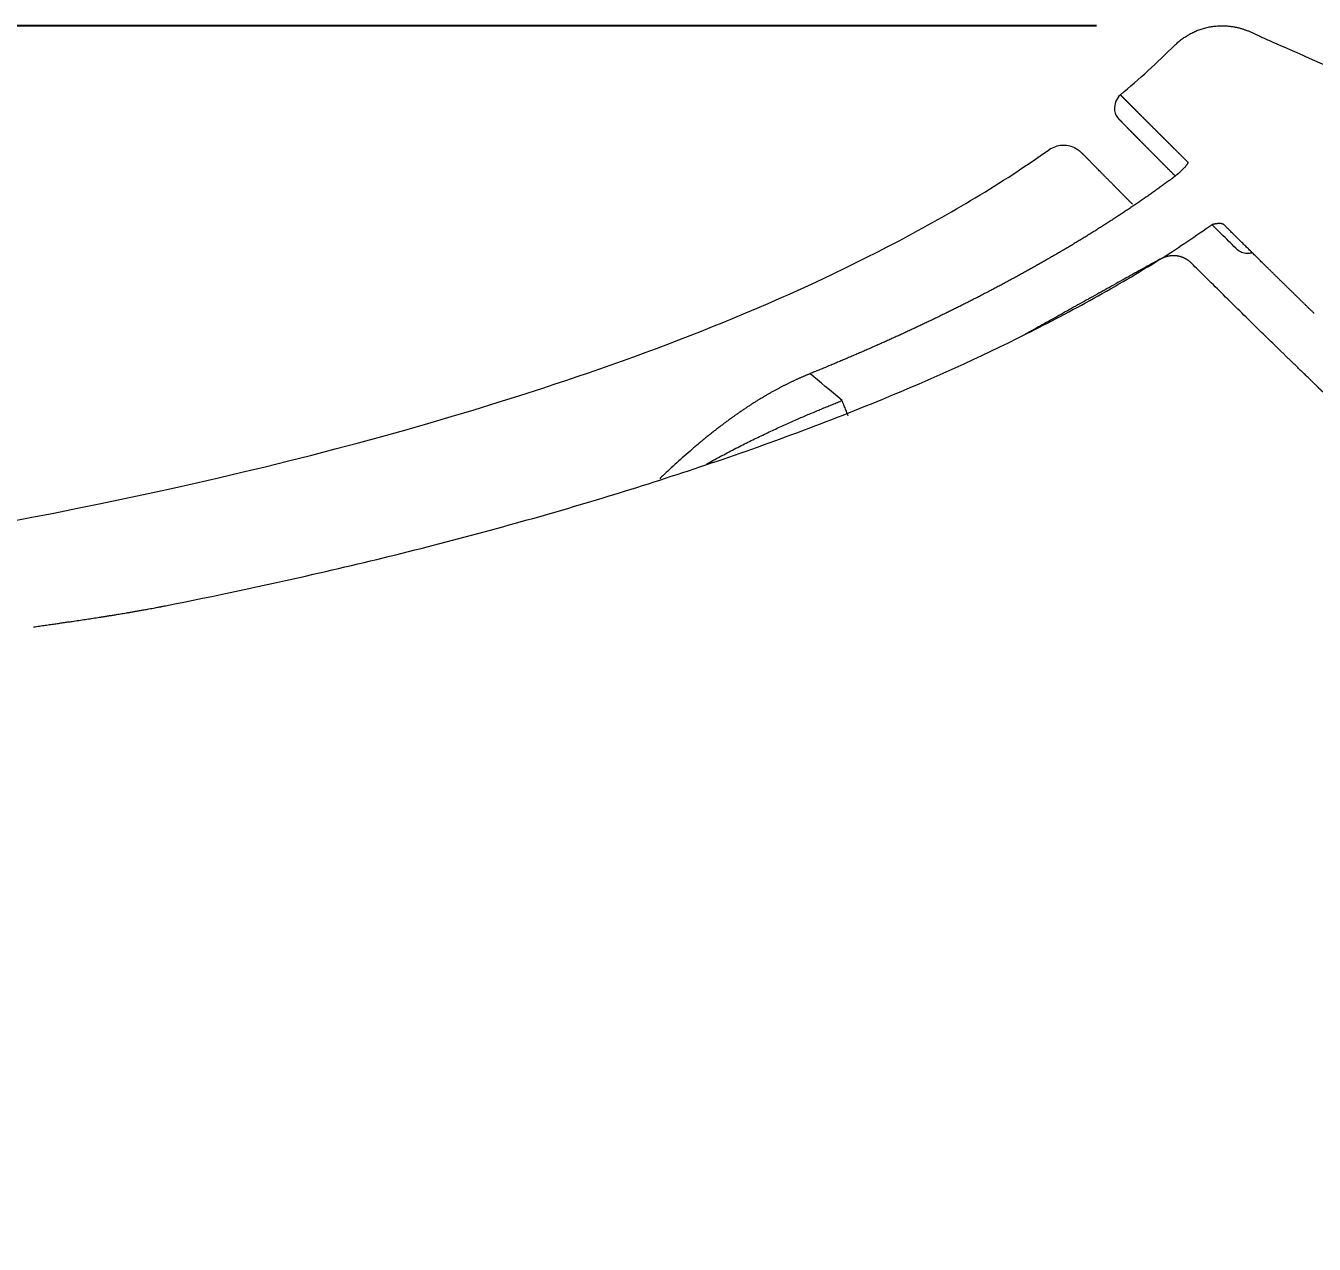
# Model space of a CAD drawing. Header units: millimetres. Extents: x 0 to 1800, y -67 to 2530.
# Drawn here: x 395.1 to 472.2, y 716.1 to 789.1 of the extents above; entities that cross this region are included whole.
import ezdxf

# ---------------------------------------------------------------- set-up
doc = ezdxf.new("R2010")
doc.units = ezdxf.units.MM
doc.layers.add('내부선 및 부속', color=4, linetype='Continuous')
doc.layers.add('치수선', color=7, linetype='Continuous')
doc.styles.add('____', font='')
doc.styles.get('____').set_extended_font_data('굴림')
doc.dimstyles.new('MSADIM', dxfattribs={"dimtxt": 33, "dimasz": 17, "dimexe": 10, "dimexo": 7.5, "dimgap": 10, "dimtad": 0, "dimtih": 1, "dimtoh": 1, "dimdec": 0, "dimzin": 1, "dimdsep": 46, "dimtxsty": '____', "dimcen": 11.25, "dimadec": 0, "dimazin": 0, "dimtfac": 1, "dimtdec": 0, "dimtix": 1, "dimtmove": 0, "dimatfit": 3, "dimfxl": 0, "dimtolj": 1, "dimtzin": 1, "dimarcsym": 0})

# ---------------------------------------------------------------- blocks, each defined once
blk = doc.blocks.new('*D38')
at = {"layer": '치수선', "color": 0, "linetype": 'Continuous', "lineweight": -2}
for p, q in [((459.146, 789.052), (155.585, 789.052)), ((165.585, 772.052), (165.585, 552.269)), ((165.585, 286.853), (165.585, 506.636)), ((308.205, 269.853), (155.585, 269.853))]:
    blk.add_line(p, q, dxfattribs=at)
at = {"layer": '치수선', "color": 0, "linetype": 'Continuous'}
for points in [[(162.751, 772.052), (168.418, 772.052), (165.585, 789.052)], [(162.751, 286.853), (168.418, 286.853), (165.585, 269.853)]]:
    blk.add_solid(points, dxfattribs=at)
at = {"layer": '치수선', "color": 0, "linetype": 'Continuous', "insert": (165.585, 529.453), "char_height": 25, "attachment_point": 5, "style": '____'}
blk.add_mtext('\\A1;520', dxfattribs=at)

msp = doc.modelspace()

# ---------------------------------------------------------------- linework, layer by layer
at = {"layer": '내부선 및 부속', "linetype": 'Continuous', "lineweight": 13}
for start, end in [(130.10019, 156.33186), (189.62339, 224.52448)]:
    msp.add_arc((461.219, 784.146), 1, start, end, dxfattribs=at)
msp.add_rational_spline([(463.835, 787.89), (464.622, 788.671), (465.665, 789.092), (466.804, 789.05), (467.505, 789.023), (468.179, 788.814), (468.831, 788.462)], [1.0957615164, 1.00920711567, 0.981327101327, 1.01212147337, 1.01212147337, 1.01212147337, 1.01212147337], degree=3, knots=[0, 0, 0, 0, 1, 1, 1, 1.634588, 1.634588, 1.634588, 1.634588], dxfattribs=at)
for points, knots in [([(468.831, 788.462), (469.037, 788.371), (470.465, 787.738), (472.16, 786.99), (474.386, 786.01)], [0.1164924, 0.1164924, 0.1164924, 0.1164924, 0.2455665, 1, 1, 1, 1]), ([(460.303, 784.547), (460.257, 784.344), (460.222, 784.136), (460.23, 784.001), (460.233, 783.979)], [0, 0, 0, 0, 0.1720388, 0.2100553, 0.2100553, 0.2100553, 0.2100553]), ([(460.575, 784.911), (460.575, 784.911), (460.575, 784.911), (460.575, 784.911), (460.575, 784.91), (460.576, 784.91), (460.577, 784.909), (460.578, 784.908), (460.579, 784.907), (460.58, 784.905), (460.582, 784.904), (460.584, 784.902), (460.586, 784.9), (460.588, 784.898), (460.59, 784.896), (460.592, 784.893), (460.595, 784.891), (460.598, 784.888), (460.601, 784.885), (460.604, 784.882), (460.607, 784.879), (460.611, 784.875), (460.614, 784.872), (460.618, 784.868), (460.622, 784.864), (460.626, 784.859), (460.631, 784.855), (460.635, 784.851), (460.64, 784.846), (460.645, 784.841), (460.65, 784.836), (460.656, 784.831), (460.661, 784.825), (460.667, 784.82), (460.672, 784.814), (460.678, 784.808), (460.685, 784.802), (460.691, 784.795), (460.697, 784.789), (460.704, 784.782), (460.711, 784.775), (460.718, 784.768), (460.725, 784.761), (460.733, 784.754), (460.74, 784.746), (460.748, 784.739), (460.756, 784.731), (460.764, 784.723), (460.772, 784.714), (460.781, 784.706), (460.789, 784.697), (460.798, 784.689), (460.807, 784.68), (460.816, 784.671), (460.826, 784.661), (460.835, 784.652), (460.845, 784.642), (460.855, 784.633), (460.865, 784.623), (460.875, 784.612), (460.885, 784.602), (460.896, 784.592), (460.906, 784.581), (460.917, 784.57), (460.928, 784.559), (460.939, 784.548), (460.951, 784.537), (460.962, 784.525), (460.974, 784.513), (460.986, 784.502), (460.998, 784.49), (461.01, 784.477), (461.023, 784.465), (461.035, 784.452), (461.048, 784.44), (461.061, 784.427), (461.074, 784.414), (461.087, 784.401), (461.101, 784.387), (461.114, 784.374), (461.128, 784.36), (461.142, 784.346), (461.156, 784.332), (461.17, 784.318), (461.185, 784.303), (461.199, 784.289), (461.214, 784.274), (461.229, 784.259), (461.244, 784.244), (461.26, 784.229), (461.275, 784.213), (461.291, 784.198), (461.306, 784.182), (461.322, 784.166), (461.339, 784.15), (461.355, 784.133), (461.371, 784.117), (461.388, 784.1), (461.405, 784.084), (461.422, 784.067), (461.439, 784.05), (461.456, 784.032), (461.474, 784.015), (461.491, 783.997), (461.509, 783.98), (461.527, 783.962), (461.545, 783.943), (461.563, 783.925), (461.582, 783.907), (461.601, 783.888), (461.619, 783.869), (461.638, 783.85), (461.657, 783.831), (461.677, 783.812), (461.696, 783.793), (461.716, 783.773), (461.736, 783.753), (461.756, 783.733), (461.776, 783.713), (461.796, 783.693), (461.816, 783.673), (461.837, 783.652), (461.858, 783.631), (461.879, 783.61), (461.9, 783.589), (461.921, 783.568), (461.943, 783.547), (461.964, 783.525), (461.986, 783.503), (462.008, 783.481), (462.03, 783.459), (462.052, 783.437), (462.075, 783.415), (462.097, 783.392), (462.12, 783.369), (462.143, 783.347), (462.166, 783.324), (462.189, 783.3), (462.213, 783.277), (462.236, 783.254), (462.26, 783.23), (462.284, 783.206), (462.308, 783.182), (462.332, 783.158), (462.356, 783.134), (462.381, 783.109), (462.406, 783.084), (462.43, 783.06), (462.455, 783.035), (462.481, 783.01), (462.506, 782.984), (462.531, 782.959), (462.557, 782.933), (462.583, 782.907), (462.609, 782.882), (462.635, 782.855), (462.661, 782.829), (462.688, 782.803), (462.714, 782.776), (462.741, 782.75), (462.768, 782.723), (462.795, 782.696), (462.822, 782.669), (462.85, 782.641), (462.877, 782.614), (462.905, 782.586), (462.933, 782.558), (462.961, 782.53), (462.989, 782.502), (463.018, 782.474), (463.046, 782.445), (463.075, 782.417), (463.104, 782.388), (463.133, 782.359), (463.162, 782.33), (463.191, 782.301), (463.221, 782.272), (463.25, 782.242), (463.28, 782.212), (463.31, 782.183), (463.34, 782.153), (463.371, 782.123), (463.401, 782.092), (463.432, 782.062), (463.462, 782.031), (463.493, 782), (463.524, 781.97), (463.556, 781.939), (463.587, 781.907), (463.619, 781.876), (463.65, 781.844), (463.682, 781.813), (463.714, 781.781), (463.746, 781.749), (463.779, 781.717), (463.811, 781.685), (463.844, 781.652), (463.877, 781.62), (463.91, 781.587), (463.943, 781.554), (463.976, 781.521), (464.009, 781.488), (464.043, 781.455), (464.077, 781.421), (464.111, 781.388), (464.145, 781.354), (464.179, 781.32), (464.213, 781.286), (464.248, 781.252), (464.282, 781.217), (464.317, 781.183), (464.352, 781.148), (464.387, 781.113), (464.423, 781.078), (464.458, 781.043), (464.494, 781.008), (464.53, 780.973), (464.566, 780.937), (464.59, 780.913), (464.602, 780.901)], [0, 0, 0, 0, 0.004689, 0.009377, 0.014064, 0.018751, 0.023436, 0.028121, 0.032805, 0.037488, 0.04217, 0.046851, 0.051531, 0.056211, 0.060889, 0.065567, 0.070244, 0.07492, 0.079595, 0.08427, 0.088943, 0.093616, 0.098288, 0.102958, 0.107629, 0.112298, 0.116966, 0.121634, 0.126301, 0.130967, 0.135632, 0.140296, 0.14496, 0.149622, 0.154284, 0.158945, 0.163606, 0.168265, 0.172924, 0.177581, 0.182238, 0.186895, 0.19155, 0.196205, 0.200858, 0.205511, 0.210163, 0.214815, 0.219465, 0.224115, 0.228764, 0.233413, 0.23806, 0.242707, 0.247353, 0.251998, 0.256642, 0.261286, 0.265928, 0.27057, 0.275212, 0.279852, 0.284492, 0.289131, 0.293769, 0.298407, 0.303043, 0.307679, 0.312314, 0.316949, 0.321583, 0.326215, 0.330848, 0.335479, 0.34011, 0.34474, 0.349369, 0.353997, 0.358625, 0.363252, 0.367878, 0.372504, 0.377129, 0.381753, 0.386376, 0.390999, 0.395621, 0.400242, 0.404863, 0.409482, 0.414101, 0.41872, 0.423337, 0.427954, 0.43257, 0.437186, 0.441801, 0.446415, 0.451028, 0.455641, 0.460253, 0.464864, 0.469475, 0.474085, 0.478694, 0.483303, 0.48791, 0.492518, 0.497124, 0.50173, 0.506335, 0.510939, 0.515543, 0.520146, 0.524749, 0.52935, 0.533952, 0.538552, 0.543152, 0.547751, 0.552349, 0.556947, 0.561544, 0.56614, 0.570736, 0.575331, 0.579926, 0.584519, 0.589113, 0.593705, 0.598297, 0.602888, 0.607479, 0.612069, 0.616658, 0.621246, 0.625834, 0.630422, 0.635008, 0.639594, 0.64418, 0.648765, 0.653349, 0.657932, 0.662515, 0.667098, 0.671679, 0.67626, 0.680841, 0.68542, 0.69, 0.694578, 0.699156, 0.703733, 0.70831, 0.712886, 0.717462, 0.722036, 0.726611, 0.731184, 0.735757, 0.74033, 0.744902, 0.749473, 0.754044, 0.758614, 0.763183, 0.767752, 0.77232, 0.776888, 0.781455, 0.786021, 0.790587, 0.795152, 0.799717, 0.804281, 0.808845, 0.813408, 0.81797, 0.822532, 0.827093, 0.831654, 0.836214, 0.840773, 0.845332, 0.84989, 0.854448, 0.859005, 0.863562, 0.868118, 0.872673, 0.877228, 0.881783, 0.886336, 0.89089, 0.895442, 0.899994, 0.904546, 0.909097, 0.913647, 0.918197, 0.922746, 0.927295, 0.931843, 0.936391, 0.940938, 0.945484, 0.95003, 0.954576, 0.959121, 0.963665, 0.968209, 0.972752, 0.977295, 0.981837, 0.986378, 0.990919, 0.99546, 1, 1, 1, 1]), ([(463.856, 780.059), (463.813, 780.102), (463.771, 780.144), (463.73, 780.186), (463.721, 780.195), (463.7, 780.216), (463.667, 780.249), (463.632, 780.284), (463.596, 780.32), (463.561, 780.355), (463.526, 780.39), (463.492, 780.425), (463.457, 780.46), (463.423, 780.494), (463.389, 780.529), (463.355, 780.563), (463.321, 780.597), (463.288, 780.631), (463.254, 780.664), (463.221, 780.697), (463.188, 780.73), (463.156, 780.763), (463.123, 780.796), (463.091, 780.829), (463.059, 780.861), (463.027, 780.893), (462.995, 780.925), (462.964, 780.957), (462.933, 780.988), (462.902, 781.019), (462.871, 781.051), (462.84, 781.081), (462.81, 781.112), (462.779, 781.143), (462.749, 781.173), (462.719, 781.203), (462.69, 781.233), (462.66, 781.263), (462.631, 781.292), (462.602, 781.322), (462.573, 781.351), (462.544, 781.38), (462.516, 781.408), (462.488, 781.437), (462.46, 781.465), (462.432, 781.493), (462.404, 781.521), (462.377, 781.549), (462.349, 781.577), (462.322, 781.604), (462.295, 781.631), (462.269, 781.658), (462.242, 781.685), (462.216, 781.711), (462.19, 781.738), (462.164, 781.764), (462.139, 781.79), (462.113, 781.815), (462.088, 781.841), (462.063, 781.866), (462.038, 781.891), (462.013, 781.916), (461.989, 781.941), (461.965, 781.965), (461.941, 781.99), (461.917, 782.014), (461.893, 782.038), (461.87, 782.061), (461.846, 782.085), (461.823, 782.108), (461.801, 782.131), (461.778, 782.154), (461.756, 782.177), (461.733, 782.2), (461.711, 782.222), (461.689, 782.244), (461.668, 782.266), (461.646, 782.288), (461.625, 782.309), (461.604, 782.33), (461.583, 782.351), (461.563, 782.372), (461.542, 782.393), (461.522, 782.414), (461.502, 782.434), (461.482, 782.454), (461.462, 782.474), (461.443, 782.494), (461.424, 782.513), (461.405, 782.532), (461.386, 782.551), (461.367, 782.57), (461.349, 782.589), (461.331, 782.608), (461.312, 782.626), (461.295, 782.644), (461.277, 782.662), (461.26, 782.679), (461.242, 782.697), (461.225, 782.714), (461.208, 782.731), (461.192, 782.748), (461.175, 782.765), (461.159, 782.781), (461.143, 782.798), (461.127, 782.814), (461.112, 782.83), (461.096, 782.845), (461.081, 782.861), (461.066, 782.876), (461.051, 782.891), (461.036, 782.906), (461.022, 782.921), (461.008, 782.935), (460.994, 782.949), (460.98, 782.963), (460.966, 782.977), (460.953, 782.991), (460.939, 783.004), (460.926, 783.017), (460.914, 783.031), (460.901, 783.043), (460.888, 783.056), (460.876, 783.068), (460.864, 783.081), (460.852, 783.093), (460.841, 783.105), (460.829, 783.116), (460.818, 783.128), (460.807, 783.139), (460.796, 783.15), (460.785, 783.161), (460.775, 783.171), (460.765, 783.182), (460.755, 783.192), (460.745, 783.202), (460.735, 783.212), (460.726, 783.221), (460.716, 783.231), (460.707, 783.24), (460.698, 783.249), (460.69, 783.258), (460.681, 783.266), (460.673, 783.275), (460.665, 783.283), (460.657, 783.291), (460.649, 783.299), (460.642, 783.306), (460.635, 783.314), (460.628, 783.321), (460.621, 783.328), (460.614, 783.335), (460.608, 783.341), (460.601, 783.348), (460.595, 783.354), (460.589, 783.36), (460.584, 783.366), (460.578, 783.371), (460.573, 783.376), (460.568, 783.382), (460.563, 783.387), (460.558, 783.391), (460.554, 783.396), (460.55, 783.4), (460.546, 783.404), (460.542, 783.408), (460.538, 783.412), (460.535, 783.416), (460.531, 783.419), (460.528, 783.422), (460.525, 783.425), (460.523, 783.428), (460.52, 783.43), (460.518, 783.433), (460.516, 783.435), (460.514, 783.437), (460.512, 783.438), (460.511, 783.44), (460.509, 783.441), (460.508, 783.442), (460.507, 783.443), (460.507, 783.444), (460.506, 783.444), (460.506, 783.445), (460.506, 783.445), (460.506, 783.445)], [-0.011966, -0.011966, -0.011966, -0.011966, 0.007403, 0.007403, 0.007403, 0.011612, 0.0172, 0.022788, 0.028375, 0.03396, 0.039545, 0.045129, 0.050712, 0.056294, 0.061875, 0.067455, 0.073034, 0.078613, 0.08419, 0.089767, 0.095342, 0.100917, 0.106491, 0.112064, 0.117636, 0.123207, 0.128778, 0.134347, 0.139916, 0.145484, 0.151051, 0.156617, 0.162182, 0.167746, 0.17331, 0.178873, 0.184434, 0.189995, 0.195556, 0.201115, 0.206673, 0.212231, 0.217788, 0.223344, 0.228899, 0.234454, 0.240007, 0.24556, 0.251112, 0.256663, 0.262213, 0.267763, 0.273312, 0.27886, 0.284407, 0.289953, 0.295499, 0.301044, 0.306588, 0.312131, 0.317674, 0.323215, 0.328756, 0.334297, 0.339836, 0.345375, 0.350913, 0.35645, 0.361986, 0.367522, 0.373057, 0.378591, 0.384125, 0.389658, 0.39519, 0.400721, 0.406252, 0.411782, 0.417311, 0.422839, 0.428367, 0.433894, 0.439421, 0.444946, 0.450471, 0.455996, 0.461519, 0.467042, 0.472564, 0.478086, 0.483607, 0.489127, 0.494646, 0.500165, 0.505684, 0.511201, 0.516718, 0.522234, 0.52775, 0.533265, 0.538779, 0.544293, 0.549806, 0.555318, 0.56083, 0.566341, 0.571851, 0.577361, 0.58287, 0.588379, 0.593887, 0.599394, 0.604901, 0.610407, 0.615913, 0.621418, 0.626922, 0.632426, 0.637929, 0.643432, 0.648934, 0.654436, 0.659936, 0.665437, 0.670936, 0.676436, 0.681934, 0.687432, 0.69293, 0.698427, 0.703923, 0.709419, 0.714914, 0.720409, 0.725903, 0.731397, 0.73689, 0.742383, 0.747875, 0.753367, 0.758858, 0.764348, 0.769838, 0.775328, 0.780817, 0.786305, 0.791793, 0.797281, 0.802768, 0.808254, 0.813741, 0.819226, 0.824711, 0.830196, 0.83568, 0.841164, 0.846647, 0.85213, 0.857612, 0.863094, 0.868575, 0.874056, 0.879537, 0.885017, 0.890496, 0.895975, 0.901454, 0.906932, 0.91241, 0.917888, 0.923365, 0.928841, 0.934317, 0.939793, 0.945268, 0.950743, 0.956218, 0.961692, 0.967166, 0.972639, 0.978112, 0.983585, 0.989057, 0.994529, 1, 1, 1, 1]), ([(294.471, 749.995), (308.138, 750.412), (337.136, 751.819), (381.267, 756.441), (418.994, 764.14), (443.764, 773.855), (453.447, 779.617), (456.315, 781.636)], [0, 0, 0, 0, 0.246189, 0.522496, 0.798803, 0.936957, 1, 1, 1, 1]), ([(457.82, 781.759), (457.699, 781.814), (457.459, 781.889), (457.069, 781.909), (456.675, 781.825), (456.434, 781.699), (456.315, 781.636)], [0, 0, 0, 0, 0.246393, 0.481017, 0.733634, 1, 1, 1, 1]), ([(461.292, 778.382), (461.284, 778.389), (461.266, 778.407), (461.238, 778.436), (461.206, 778.467), (461.175, 778.499), (461.144, 778.53), (461.113, 778.562), (461.082, 778.593), (461.052, 778.623), (461.021, 778.654), (460.991, 778.685), (460.961, 778.715), (460.931, 778.745), (460.901, 778.775), (460.871, 778.805), (460.842, 778.835), (460.812, 778.865), (460.783, 778.894), (460.754, 778.923), (460.725, 778.952), (460.697, 778.981), (460.668, 779.01), (460.64, 779.039), (460.612, 779.067), (460.584, 779.095), (460.556, 779.123), (460.528, 779.151), (460.501, 779.179), (460.473, 779.207), (460.446, 779.234), (460.419, 779.262), (460.392, 779.289), (460.365, 779.316), (460.339, 779.342), (460.313, 779.369), (460.286, 779.396), (460.26, 779.422), (460.234, 779.448), (460.209, 779.474), (460.183, 779.5), (460.158, 779.525), (460.115, 779.568), (460.057, 779.628), (459.983, 779.702), (459.91, 779.776), (459.839, 779.848), (459.769, 779.918), (459.701, 779.987), (459.634, 780.055), (459.575, 780.115), (459.497, 780.194), (459.38, 780.312), (459.236, 780.458), (459.113, 780.584), (459.021, 780.676), (458.941, 780.758), (458.845, 780.856), (458.732, 780.97), (458.637, 781.066), (458.559, 781.146), (458.496, 781.21), (458.43, 781.277), (458.387, 781.32), (458.363, 781.345), (458.355, 781.353), (458.348, 781.361), (458.34, 781.368), (458.332, 781.376), (458.325, 781.384), (458.318, 781.391), (458.311, 781.398), (458.304, 781.405), (458.301, 781.409), (458.299, 781.41)], [0, 0, 0, 0, 0.00424, 0.010291, 0.016342, 0.022393, 0.028443, 0.034494, 0.040545, 0.046595, 0.052646, 0.058696, 0.064746, 0.070797, 0.076847, 0.082897, 0.088947, 0.094997, 0.101047, 0.107097, 0.113147, 0.119196, 0.125246, 0.131296, 0.137345, 0.143395, 0.149444, 0.155494, 0.161543, 0.167592, 0.173642, 0.179691, 0.18574, 0.191789, 0.197838, 0.203887, 0.209936, 0.215985, 0.222033, 0.228082, 0.234131, 0.240179, 0.246228, 0.26458, 0.282963, 0.301378, 0.319823, 0.3383, 0.356808, 0.375348, 0.393918, 0.407894, 0.442764, 0.498528, 0.545476, 0.570253, 0.598538, 0.637684, 0.687691, 0.748558, 0.780521, 0.819466, 0.865395, 0.918306, 0.925664, 0.933257, 0.941087, 0.949152, 0.957454, 0.965992, 0.974765, 0.983775, 0.993021, 1, 1, 1, 1]), ([(464.602, 780.901), (464.602, 780.901), (464.604, 780.899), (464.606, 780.897), (464.607, 780.894), (464.609, 780.892), (464.61, 780.889), (464.611, 780.886), (464.612, 780.882), (464.612, 780.879), (464.613, 780.876), (464.613, 780.872), (464.613, 780.868), (464.613, 780.864), (464.612, 780.86), (464.611, 780.856), (464.611, 780.851), (464.609, 780.847), (464.608, 780.842), (464.607, 780.837), (464.605, 780.832), (464.603, 780.827), (464.601, 780.822), (464.598, 780.816), (464.596, 780.81), (464.593, 780.805), (464.59, 780.799), (464.587, 780.793), (464.583, 780.786), (464.579, 780.78), (464.567, 780.759), (464.543, 780.722), (464.498, 780.663), (464.442, 780.598), (464.376, 780.527), (464.3, 780.45), (464.216, 780.369), (464.124, 780.285), (464.048, 780.219), (463.995, 780.174), (463.967, 780.15), (463.938, 780.127), (463.909, 780.103), (463.88, 780.079), (463.851, 780.055), (463.821, 780.032), (463.791, 780.008), (463.761, 779.984), (463.731, 779.961), (463.7, 779.937), (463.669, 779.913), (463.637, 779.89), (463.605, 779.866), (463.584, 779.85), (463.573, 779.842)], [0, 0, 0, 0, 0.00877, 0.017515, 0.026237, 0.034937, 0.043617, 0.052278, 0.060922, 0.06955, 0.078163, 0.086764, 0.095354, 0.103933, 0.112505, 0.12107, 0.129629, 0.138186, 0.14674, 0.155293, 0.163848, 0.172405, 0.180967, 0.189534, 0.198109, 0.206692, 0.215286, 0.223891, 0.23251, 0.241144, 0.249794, 0.312962, 0.375231, 0.43722, 0.499557, 0.562478, 0.62466, 0.686757, 0.749428, 0.766273, 0.783044, 0.799754, 0.816414, 0.833038, 0.849637, 0.866225, 0.882813, 0.899414, 0.916042, 0.932707, 0.949424, 0.966203, 0.983058, 1, 1, 1, 1]), ([(463.573, 779.842), (463.538, 779.816), (463.466, 779.763), (463.357, 779.684), (463.249, 779.605), (463.141, 779.526), (463.032, 779.448), (462.923, 779.369), (462.814, 779.291), (462.704, 779.213), (462.595, 779.135), (462.485, 779.057), (462.375, 778.98), (462.265, 778.903), (462.154, 778.825), (462.044, 778.748), (461.933, 778.672), (461.822, 778.595), (461.711, 778.519), (461.599, 778.442), (461.488, 778.366), (461.376, 778.29), (461.264, 778.214), (461.152, 778.139), (461.04, 778.063), (460.927, 777.988), (460.814, 777.913), (460.701, 777.838), (460.588, 777.763), (460.475, 777.689), (460.362, 777.614), (460.248, 777.54), (460.134, 777.466), (460.02, 777.392), (459.906, 777.318), (459.792, 777.245), (459.677, 777.171), (459.562, 777.098), (459.447, 777.025), (459.332, 776.952), (459.217, 776.879), (459.102, 776.807), (458.986, 776.734), (458.87, 776.662), (458.754, 776.59), (458.638, 776.518), (458.522, 776.446), (458.406, 776.374), (458.289, 776.303), (458.172, 776.232), (458.055, 776.161), (457.938, 776.09), (457.821, 776.019), (457.703, 775.948), (457.586, 775.878), (457.468, 775.807), (457.35, 775.737), (457.232, 775.667), (457.114, 775.597), (456.996, 775.527), (456.877, 775.458), (456.758, 775.388), (456.64, 775.319), (456.521, 775.25), (456.401, 775.181), (456.282, 775.112), (456.163, 775.044), (456.043, 774.975), (455.924, 774.907), (455.804, 774.839), (455.684, 774.771), (455.564, 774.703), (455.443, 774.635), (455.323, 774.567), (455.202, 774.5), (455.082, 774.433), (454.961, 774.366), (454.84, 774.299), (454.719, 774.232), (454.597, 774.165), (454.476, 774.098), (454.355, 774.032), (454.233, 773.966), (454.111, 773.9), (453.989, 773.834), (453.867, 773.768), (453.745, 773.702), (453.623, 773.637), (453.5, 773.571), (453.378, 773.506), (453.255, 773.441), (453.133, 773.376), (453.01, 773.311), (452.887, 773.247), (452.764, 773.182), (452.64, 773.118), (452.517, 773.053), (452.394, 772.989), (452.27, 772.925), (452.146, 772.861), (452.022, 772.798), (451.899, 772.734), (451.774, 772.671), (451.65, 772.607), (451.526, 772.544), (451.402, 772.481), (451.277, 772.418), (451.152, 772.356), (451.028, 772.293), (450.903, 772.231), (450.778, 772.168), (450.653, 772.106), (450.527, 772.044), (450.402, 771.982), (450.277, 771.92), (450.151, 771.859), (450.025, 771.797), (449.9, 771.736), (449.774, 771.675), (449.648, 771.614), (449.522, 771.553), (449.395, 771.492), (449.269, 771.431), (449.143, 771.37), (449.016, 771.31), (448.889, 771.25), (448.762, 771.189), (448.636, 771.129), (448.508, 771.07), (448.381, 771.01), (448.254, 770.95), (448.127, 770.891), (447.999, 770.831), (447.872, 770.772), (447.744, 770.713), (447.616, 770.654), (447.488, 770.595), (447.36, 770.536), (447.232, 770.477), (447.104, 770.419), (446.975, 770.361), (446.847, 770.302), (446.718, 770.244), (446.59, 770.186), (446.461, 770.128), (446.332, 770.071), (446.203, 770.013), (446.074, 769.956), (445.945, 769.898), (445.815, 769.841), (445.686, 769.784), (445.557, 769.727), (445.427, 769.67), (445.297, 769.613), (445.167, 769.557), (445.037, 769.5), (444.907, 769.444), (444.777, 769.387), (444.647, 769.331), (444.516, 769.275), (444.386, 769.219), (444.255, 769.164), (444.125, 769.108), (443.994, 769.052), (443.863, 768.997), (443.732, 768.942), (443.601, 768.887), (443.47, 768.831), (443.338, 768.777), (443.207, 768.722), (443.076, 768.667), (442.944, 768.612), (442.812, 768.558), (442.68, 768.504), (442.549, 768.449), (442.417, 768.395), (442.284, 768.341), (442.152, 768.287), (442.064, 768.251), (442.02, 768.234)], [0, 0, 0, 0, 0.005457, 0.010916, 0.016378, 0.021842, 0.027309, 0.032779, 0.038251, 0.043726, 0.049204, 0.054684, 0.060166, 0.065652, 0.071139, 0.07663, 0.082123, 0.087619, 0.093117, 0.098618, 0.104121, 0.109627, 0.115135, 0.120646, 0.12616, 0.131676, 0.137195, 0.142716, 0.14824, 0.153766, 0.159295, 0.164826, 0.17036, 0.175896, 0.181435, 0.186976, 0.19252, 0.198066, 0.203614, 0.209165, 0.214719, 0.220275, 0.225833, 0.231394, 0.236957, 0.242522, 0.24809, 0.25366, 0.259233, 0.264808, 0.270385, 0.275964, 0.281546, 0.28713, 0.292716, 0.298305, 0.303896, 0.309489, 0.315084, 0.320682, 0.326281, 0.331883, 0.337487, 0.343093, 0.348702, 0.354312, 0.359924, 0.365539, 0.371156, 0.376774, 0.382395, 0.388017, 0.393642, 0.399269, 0.404897, 0.410528, 0.41616, 0.421794, 0.427431, 0.433069, 0.438709, 0.44435, 0.449994, 0.455639, 0.461286, 0.466935, 0.472585, 0.478238, 0.483892, 0.489547, 0.495204, 0.500863, 0.506523, 0.512185, 0.517849, 0.523514, 0.529181, 0.53485, 0.54052, 0.546192, 0.551866, 0.557541, 0.563218, 0.568897, 0.574577, 0.580259, 0.585943, 0.591628, 0.597316, 0.603005, 0.608695, 0.614388, 0.620082, 0.625778, 0.631476, 0.637175, 0.642876, 0.648579, 0.654284, 0.659991, 0.665699, 0.67141, 0.677122, 0.682835, 0.688551, 0.694268, 0.699988, 0.705709, 0.711432, 0.717157, 0.722883, 0.728612, 0.734342, 0.740074, 0.745808, 0.751544, 0.757282, 0.763021, 0.768763, 0.774506, 0.780252, 0.785999, 0.791748, 0.797499, 0.803252, 0.809006, 0.814763, 0.820522, 0.826282, 0.832044, 0.837809, 0.843575, 0.849343, 0.855113, 0.860885, 0.866659, 0.872435, 0.878213, 0.883993, 0.889775, 0.895558, 0.901344, 0.907131, 0.912921, 0.918712, 0.924506, 0.930301, 0.936099, 0.941898, 0.947699, 0.953503, 0.959308, 0.965115, 0.970924, 0.976736, 0.982549, 0.988364, 0.994181, 1, 1, 1, 1]), ([(466.785, 777.132), (466.784, 777.134), (466.781, 777.136), (466.777, 777.14), (466.772, 777.144), (466.767, 777.148), (466.761, 777.152), (466.755, 777.157), (466.748, 777.161), (466.741, 777.165), (466.733, 777.17), (466.725, 777.174), (466.716, 777.178), (466.707, 777.182), (466.696, 777.186), (466.686, 777.19), (466.674, 777.194), (466.662, 777.197), (466.649, 777.2), (466.635, 777.203), (466.62, 777.206), (466.605, 777.209), (466.589, 777.211), (466.572, 777.213), (466.554, 777.214), (466.535, 777.215), (466.515, 777.216), (466.49, 777.217), (466.461, 777.217), (466.426, 777.215), (466.392, 777.213), (466.358, 777.209), (466.325, 777.205), (466.293, 777.2), (466.263, 777.195), (466.233, 777.19), (466.204, 777.184), (466.177, 777.178), (466.151, 777.172), (466.127, 777.166), (466.104, 777.16), (466.082, 777.154), (466.068, 777.149), (466.061, 777.147)], [0, 0, 0, 0, 0.011706, 0.023977, 0.03682, 0.050243, 0.064253, 0.078854, 0.094055, 0.10986, 0.126274, 0.143303, 0.160951, 0.17922, 0.198116, 0.217639, 0.237791, 0.258573, 0.279984, 0.302023, 0.324689, 0.347976, 0.371879, 0.396394, 0.42151, 0.44722, 0.473513, 0.500375, 0.54463, 0.587428, 0.628718, 0.668459, 0.706618, 0.743172, 0.778109, 0.811422, 0.843113, 0.87319, 0.901666, 0.928559, 0.953894, 0.977697, 1, 1, 1, 1]), ([(467.478, 775.741), (467.192, 776.024), (466.906, 776.308), (466.434, 776.776), (466.248, 776.962), (466.061, 777.147)], [0, 0, 0, 0, 0.604649, 0.604649, 1, 1, 1, 1]), ([(472.17, 771.835), (472.152, 771.853), (472.117, 771.887), (472.064, 771.938), (472.011, 771.99), (471.959, 772.041), (471.906, 772.092), (471.854, 772.143), (471.802, 772.194), (471.75, 772.245), (471.698, 772.295), (471.646, 772.346), (471.594, 772.396), (471.543, 772.447), (471.491, 772.497), (471.44, 772.547), (471.389, 772.597), (471.337, 772.647), (471.286, 772.697), (471.236, 772.747), (471.185, 772.796), (471.134, 772.846), (471.083, 772.895), (471.033, 772.945), (470.983, 772.994), (470.932, 773.043), (470.882, 773.092), (470.832, 773.141), (470.782, 773.19), (470.733, 773.239), (470.683, 773.287), (470.634, 773.336), (470.584, 773.384), (470.535, 773.432), (470.486, 773.481), (470.437, 773.529), (470.388, 773.577), (470.339, 773.625), (470.29, 773.672), (470.241, 773.72), (470.193, 773.768), (470.145, 773.815), (470.096, 773.862), (470.048, 773.91), (470, 773.957), (469.952, 774.004), (469.904, 774.051), (469.857, 774.098), (469.809, 774.144), (469.762, 774.191), (469.714, 774.238), (469.667, 774.284), (469.62, 774.33), (469.573, 774.377), (469.526, 774.423), (469.479, 774.469), (469.433, 774.515), (469.386, 774.56), (469.34, 774.606), (469.276, 774.668), (469.197, 774.747), (469.101, 774.841), (469.005, 774.935), (468.91, 775.029), (468.816, 775.123), (468.721, 775.215), (468.628, 775.308), (468.534, 775.4), (468.441, 775.492), (468.349, 775.583), (468.257, 775.674), (468.165, 775.765), (468.074, 775.855), (467.983, 775.945), (467.893, 776.034), (467.803, 776.123), (467.714, 776.211), (467.625, 776.3), (467.536, 776.387), (467.448, 776.475), (467.36, 776.562), (467.273, 776.648), (467.186, 776.734), (467.1, 776.82), (467.014, 776.905), (466.957, 776.962), (466.929, 776.99)], [0, 0, 0, 0, 0.008368, 0.016745, 0.02513, 0.033524, 0.041927, 0.050339, 0.058759, 0.067189, 0.075627, 0.084074, 0.09253, 0.100994, 0.109468, 0.11795, 0.126441, 0.134941, 0.14345, 0.151967, 0.160494, 0.169029, 0.177573, 0.186127, 0.194689, 0.203259, 0.211839, 0.220428, 0.229026, 0.237632, 0.246248, 0.254872, 0.263506, 0.272148, 0.280799, 0.289459, 0.298129, 0.306807, 0.315494, 0.32419, 0.332895, 0.341609, 0.350332, 0.359065, 0.367806, 0.376556, 0.385315, 0.394083, 0.40286, 0.411647, 0.420442, 0.429246, 0.43806, 0.446882, 0.455714, 0.464554, 0.473404, 0.482263, 0.491131, 0.500008, 0.518581, 0.537207, 0.555884, 0.574614, 0.593397, 0.612231, 0.631119, 0.650058, 0.66905, 0.688095, 0.707193, 0.726343, 0.745545, 0.764801, 0.784109, 0.803471, 0.822885, 0.842352, 0.861872, 0.881445, 0.901071, 0.920751, 0.940483, 0.960269, 0.980108, 1, 1, 1, 1]), ([(462.942, 775.077), (462.948, 775.08), (462.959, 775.087), (462.977, 775.098), (462.994, 775.108), (463.012, 775.118), (463.03, 775.128), (463.049, 775.138), (463.067, 775.148), (463.086, 775.157), (463.106, 775.167), (463.125, 775.176), (463.145, 775.185), (463.166, 775.193), (463.186, 775.202), (463.207, 775.21), (463.228, 775.218), (463.25, 775.226), (463.271, 775.233), (463.293, 775.24), (463.316, 775.247), (463.338, 775.254), (463.361, 775.26), (463.384, 775.266), (463.407, 775.271), (463.431, 775.277), (463.455, 775.282), (463.479, 775.286), (463.504, 775.29), (463.528, 775.294), (463.553, 775.298), (463.578, 775.301), (463.604, 775.303), (463.629, 775.306), (463.655, 775.307), (463.681, 775.309), (463.708, 775.31), (463.734, 775.31), (463.761, 775.31), (463.787, 775.31), (463.814, 775.309), (463.842, 775.307), (463.869, 775.305), (463.896, 775.302), (463.924, 775.299), (463.951, 775.296), (463.979, 775.292), (464.007, 775.287), (464.035, 775.282), (464.063, 775.276), (464.091, 775.269), (464.119, 775.262), (464.147, 775.255), (464.176, 775.247), (464.204, 775.238), (464.232, 775.228), (464.26, 775.218), (464.288, 775.207), (464.316, 775.196), (464.344, 775.184), (464.372, 775.172), (464.4, 775.158), (464.428, 775.144), (464.455, 775.13), (464.483, 775.115), (464.51, 775.099), (464.537, 775.082), (464.564, 775.065), (464.591, 775.047), (464.617, 775.028), (464.643, 775.009), (464.669, 774.989), (464.694, 774.968), (464.72, 774.947), (464.744, 774.925), (464.769, 774.902), (464.785, 774.886), (464.793, 774.879)], [0, 0, 0, 0, 0.009895, 0.019883, 0.029965, 0.040139, 0.050406, 0.060766, 0.07122, 0.081766, 0.092406, 0.103139, 0.113965, 0.124885, 0.135898, 0.147004, 0.158204, 0.169497, 0.180883, 0.192362, 0.203934, 0.2156, 0.227358, 0.239209, 0.251153, 0.26319, 0.275319, 0.287541, 0.299855, 0.312262, 0.324762, 0.337354, 0.35004, 0.362819, 0.37569, 0.388654, 0.401712, 0.414862, 0.428105, 0.44144, 0.454869, 0.468389, 0.482002, 0.495708, 0.509505, 0.523395, 0.537377, 0.551451, 0.565618, 0.579877, 0.594229, 0.608675, 0.623213, 0.637844, 0.652568, 0.667385, 0.682294, 0.697297, 0.712392, 0.727579, 0.742859, 0.758231, 0.773695, 0.789251, 0.804899, 0.82064, 0.836472, 0.852398, 0.868418, 0.884532, 0.90074, 0.917043, 0.933441, 0.949936, 0.966527, 0.983215, 1, 1, 1, 1]), ([(467.478, 775.741), (467.496, 775.723), (467.515, 775.706), (467.622, 775.615), (467.723, 775.555), (467.933, 775.472), (468.046, 775.449), (468.248, 775.441), (468.34, 775.449), (468.429, 775.47)], [0, 0, 0, 0, 0.075011, 0.075011, 0.408269, 0.408269, 0.735867, 0.735867, 1, 1, 1, 1]), ([(454.94, 770.611), (455.624, 770.954), (456.304, 771.304), (457.656, 772.018), (458.328, 772.381), (460.331, 773.496), (461.648, 774.269), (462.942, 775.077)], [0, 0, 0, 0, 0.25, 0.25, 0.5, 0.5, 1, 1, 1, 1]), ([(469.79, 769.955), (469.527, 770.211), (468.941, 770.784), (468.045, 771.664), (467.077, 772.616), (466.082, 773.599), (465.327, 774.348), (464.9, 774.772), (464.793, 774.878)], [0, 0, 0, 0, 0.129752, 0.296719, 0.481912, 0.688694, 0.920326, 1, 1, 1, 1]), ([(403.462, 754.343), (406.417, 754.931), (413.435, 756.422), (424.124, 759.103), (435.51, 762.57), (445.727, 766.31), (452.138, 769.204), (454.94, 770.611)], [0, 0, 0, 0, 0.166742, 0.397086, 0.610067, 0.825812, 1, 1, 1, 1]), ([(491.259, 749.866), (491.232, 749.89), (491.179, 749.938), (491.099, 750.009), (491.02, 750.08), (490.942, 750.15), (490.864, 750.22), (490.787, 750.289), (490.711, 750.357), (490.635, 750.425), (490.56, 750.492), (490.486, 750.559), (490.412, 750.625), (490.339, 750.691), (490.266, 750.756), (490.194, 750.821), (490.123, 750.885), (490.052, 750.949), (489.982, 751.012), (489.913, 751.074), (489.844, 751.136), (489.775, 751.198), (489.708, 751.259), (489.641, 751.319), (489.574, 751.379), (489.508, 751.438), (489.443, 751.497), (489.379, 751.556), (489.314, 751.613), (489.251, 751.671), (489.188, 751.728), (489.126, 751.784), (489.064, 751.84), (489.003, 751.895), (488.942, 751.95), (488.882, 752.004), (488.823, 752.057), (488.764, 752.111), (488.706, 752.163), (488.648, 752.216), (488.591, 752.267), (488.534, 752.319), (488.478, 752.369), (488.423, 752.419), (488.368, 752.469), (488.314, 752.518), (488.26, 752.567), (488.207, 752.615), (488.154, 752.663), (488.102, 752.71), (488.05, 752.757), (487.999, 752.803), (487.949, 752.849), (487.899, 752.895), (487.85, 752.939), (487.801, 752.984), (487.752, 753.028), (487.705, 753.071), (487.657, 753.114), (487.611, 753.156), (487.564, 753.198), (487.519, 753.24), (487.474, 753.281), (487.429, 753.321), (487.385, 753.361), (487.342, 753.401), (487.299, 753.44), (487.256, 753.479), (487.214, 753.517), (487.173, 753.555), (487.132, 753.592), (487.091, 753.629), (487.051, 753.665), (487.012, 753.701), (486.973, 753.737), (486.935, 753.772), (486.897, 753.806), (486.859, 753.84), (486.823, 753.874), (486.786, 753.907), (486.75, 753.94), (486.715, 753.972), (486.68, 754.004), (486.646, 754.035), (486.612, 754.066), (486.579, 754.096), (486.546, 754.126), (486.513, 754.156), (486.481, 754.185), (486.45, 754.214), (486.419, 754.242), (486.389, 754.27), (486.359, 754.297), (486.329, 754.324), (486.3, 754.35), (486.272, 754.376), (486.244, 754.402), (486.217, 754.427), (486.19, 754.452), (486.163, 754.476), (486.137, 754.5), (486.111, 754.523), (486.086, 754.546), (486.062, 754.569), (486.037, 754.591), (486.014, 754.612), (485.991, 754.634), (485.968, 754.654), (485.824, 754.786), (485.558, 755.03), (485.169, 755.387), (484.776, 755.748), (484.379, 756.113), (483.979, 756.482), (483.576, 756.854), (483.169, 757.23), (482.76, 757.609), (482.349, 757.991), (482.029, 758.288), (481.795, 758.506), (481.641, 758.649), (481.471, 758.808), (481.285, 758.981), (481.084, 759.169), (480.868, 759.371), (480.637, 759.587), (480.392, 759.816), (480.133, 760.059), (479.861, 760.314), (479.576, 760.581), (479.28, 760.86), (478.972, 761.15), (478.588, 761.511), (478.152, 761.922), (477.685, 762.365), (477.264, 762.763), (476.887, 763.121), (476.552, 763.439), (476.257, 763.72), (475.954, 764.009), (475.569, 764.376), (475.037, 764.884), (474.349, 765.543), (473.788, 766.082), (473.392, 766.463), (473.196, 766.652), (473.003, 766.838), (472.847, 766.988), (472.724, 767.107), (472.63, 767.198), (472.526, 767.298), (472.414, 767.406), (472.294, 767.523), (472.165, 767.647), (472.028, 767.779), (471.905, 767.899), (471.797, 768.003), (471.708, 768.089), (471.62, 768.175), (471.532, 768.26), (471.445, 768.345), (471.358, 768.428), (471.273, 768.511), (471.188, 768.594), (471.104, 768.675), (471.021, 768.756), (470.938, 768.836), (470.857, 768.916), (470.776, 768.994), (470.696, 769.073), (470.616, 769.15), (470.537, 769.226), (470.459, 769.302), (470.382, 769.378), (470.306, 769.452), (470.23, 769.526), (470.155, 769.599), (470.08, 769.672), (470.007, 769.743), (469.934, 769.815), (469.862, 769.885), (469.814, 769.931), (469.79, 769.955)], [0, 0, 0, 0, 0.002477, 0.004938, 0.007384, 0.009813, 0.012227, 0.014624, 0.017006, 0.019371, 0.021721, 0.024055, 0.026372, 0.028674, 0.03096, 0.03323, 0.035484, 0.037722, 0.039943, 0.042149, 0.04434, 0.046514, 0.048672, 0.050814, 0.05294, 0.05505, 0.057144, 0.059223, 0.061285, 0.063331, 0.065361, 0.067376, 0.069374, 0.071356, 0.073323, 0.075273, 0.077207, 0.079126, 0.081028, 0.082914, 0.084785, 0.086639, 0.088477, 0.0903, 0.092106, 0.093897, 0.095671, 0.097429, 0.099172, 0.100898, 0.102608, 0.104303, 0.105981, 0.107643, 0.10929, 0.11092, 0.112534, 0.114132, 0.115715, 0.117281, 0.118831, 0.120365, 0.121883, 0.123386, 0.124872, 0.126342, 0.127796, 0.129234, 0.130656, 0.132062, 0.133452, 0.134826, 0.136184, 0.137526, 0.138852, 0.140162, 0.141456, 0.142733, 0.143995, 0.145241, 0.146471, 0.147684, 0.148882, 0.150064, 0.151229, 0.152379, 0.153512, 0.15463, 0.155731, 0.156817, 0.157886, 0.15894, 0.159977, 0.160998, 0.162004, 0.162993, 0.163966, 0.164923, 0.165864, 0.166789, 0.167698, 0.168592, 0.169469, 0.170329, 0.171174, 0.172003, 0.172816, 0.173613, 0.174394, 0.187949, 0.201806, 0.215964, 0.230423, 0.245183, 0.260245, 0.275608, 0.291273, 0.307241, 0.323511, 0.328986, 0.335149, 0.341999, 0.349536, 0.357761, 0.366674, 0.376274, 0.386561, 0.397537, 0.409199, 0.42155, 0.434588, 0.448313, 0.462726, 0.486515, 0.508544, 0.528813, 0.547323, 0.564073, 0.579064, 0.592296, 0.611038, 0.63961, 0.678017, 0.726263, 0.738319, 0.750375, 0.762429, 0.774483, 0.779952, 0.786063, 0.792815, 0.800208, 0.808244, 0.81692, 0.826238, 0.836198, 0.842499, 0.8488, 0.855101, 0.861402, 0.867703, 0.874004, 0.880305, 0.886606, 0.892906, 0.899207, 0.905508, 0.911808, 0.918108, 0.924409, 0.930709, 0.937009, 0.943309, 0.949609, 0.955908, 0.962208, 0.968507, 0.974806, 0.981105, 0.987404, 0.993702, 1, 1, 1, 1]), ([(442.02, 768.233), (441.998, 768.224), (441.953, 768.206), (441.887, 768.179), (441.819, 768.151), (441.752, 768.122), (441.684, 768.093), (441.615, 768.064), (441.546, 768.033), (441.476, 768.003), (441.406, 767.972), (441.335, 767.94), (441.264, 767.908), (441.193, 767.875), (441.121, 767.842), (441.049, 767.808), (440.976, 767.773), (440.903, 767.738), (440.829, 767.703), (440.755, 767.667), (440.68, 767.63), (440.605, 767.593), (440.53, 767.555), (440.454, 767.516), (440.377, 767.477), (440.301, 767.437), (440.224, 767.397), (440.146, 767.356), (440.068, 767.314), (439.99, 767.272), (439.911, 767.229), (439.832, 767.186), (439.753, 767.142), (439.673, 767.097), (439.593, 767.051), (439.512, 767.005), (439.431, 766.959), (439.35, 766.911), (439.268, 766.863), (439.186, 766.814), (439.103, 766.765), (439.02, 766.715), (438.937, 766.664), (438.854, 766.612), (438.77, 766.56), (438.686, 766.507), (438.601, 766.454), (438.516, 766.4), (438.431, 766.345), (438.345, 766.289), (438.259, 766.232), (438.173, 766.175), (438.086, 766.117), (437.999, 766.059), (437.912, 765.999), (437.825, 765.939), (437.737, 765.879), (437.649, 765.817), (437.56, 765.755), (437.471, 765.692), (437.382, 765.628), (437.292, 765.564), (437.203, 765.498), (437.113, 765.432), (437.022, 765.366), (436.931, 765.298), (436.84, 765.23), (436.749, 765.161), (436.657, 765.091), (436.565, 765.021), (436.473, 764.95), (436.381, 764.878), (436.288, 764.805), (436.194, 764.731), (436.101, 764.657), (436.007, 764.582), (435.913, 764.506), (435.819, 764.43), (435.724, 764.352), (435.629, 764.274), (435.534, 764.195), (435.438, 764.116), (435.342, 764.035), (435.246, 763.954), (435.149, 763.872), (435.053, 763.79), (434.83, 763.599), (434.49, 763.303), (434.042, 762.901), (433.614, 762.508), (433.278, 762.191), (433.084, 762.006), (433.026, 761.95)], [0, 0, 0, 0, 0.00648, 0.013019, 0.019617, 0.026273, 0.032988, 0.039761, 0.046593, 0.053483, 0.060432, 0.067439, 0.074504, 0.081628, 0.08881, 0.09605, 0.103348, 0.110705, 0.118121, 0.125594, 0.133126, 0.140717, 0.148366, 0.156073, 0.163839, 0.171663, 0.179546, 0.187488, 0.195488, 0.203547, 0.211665, 0.219841, 0.228077, 0.236372, 0.244726, 0.253139, 0.261611, 0.270143, 0.278734, 0.287384, 0.296095, 0.304865, 0.313695, 0.322585, 0.331536, 0.340546, 0.349617, 0.358749, 0.367941, 0.377193, 0.386507, 0.395882, 0.405318, 0.414815, 0.424374, 0.433994, 0.443676, 0.453419, 0.463225, 0.473093, 0.483023, 0.493016, 0.503071, 0.513189, 0.52337, 0.533614, 0.543921, 0.554292, 0.564725, 0.575223, 0.585784, 0.596409, 0.607097, 0.61785, 0.628668, 0.639549, 0.650495, 0.661506, 0.672581, 0.683721, 0.694926, 0.706197, 0.717532, 0.728932, 0.740398, 0.751929, 0.763526, 0.819965, 0.87452, 0.927192, 0.977979, 1, 1, 1, 1]), ([(435.842, 762.831), (435.892, 762.859), (436.086, 762.968), (436.422, 763.153), (436.85, 763.384), (437.271, 763.607), (437.687, 763.822), (438.096, 764.029), (438.499, 764.229), (438.895, 764.422), (439.284, 764.609), (439.666, 764.789), (440.04, 764.963), (440.408, 765.131), (440.768, 765.293), (441.12, 765.449), (441.464, 765.6), (441.801, 765.745), (442.129, 765.885), (442.45, 766.02), (442.762, 766.151), (443.066, 766.276), (443.362, 766.397), (443.649, 766.514), (443.837, 766.589), (443.93, 766.627)], [0, 0, 0, 0, 0.01918, 0.074521, 0.128857, 0.182185, 0.234504, 0.285812, 0.336107, 0.385384, 0.433641, 0.480873, 0.527079, 0.572253, 0.616392, 0.659491, 0.701548, 0.742557, 0.782516, 0.82142, 0.859266, 0.89605, 0.931769, 0.96642, 1, 1, 1, 1]), ([(395.573, 753.082), (395.633, 753.09), (395.753, 753.107), (395.93, 753.132), (396.104, 753.157), (396.273, 753.181), (396.439, 753.204), (396.601, 753.227), (396.758, 753.25), (396.912, 753.272), (397.062, 753.293), (397.209, 753.314), (397.351, 753.335), (397.489, 753.355), (397.624, 753.374), (397.754, 753.393), (397.976, 753.426), (398.282, 753.471), (398.669, 753.529), (398.984, 753.576), (399.231, 753.614), (399.415, 753.643), (399.566, 753.666), (399.685, 753.685), (399.773, 753.698), (399.861, 753.712), (399.949, 753.726), (400.037, 753.74), (400.13, 753.755), (400.233, 753.771), (400.349, 753.79), (400.477, 753.811), (400.619, 753.834), (400.773, 753.859), (400.94, 753.887), (401.12, 753.917), (401.313, 753.949), (401.518, 753.985), (401.737, 754.023), (401.961, 754.062), (402.209, 754.106), (402.5, 754.159), (402.769, 754.209), (402.978, 754.249), (403.088, 754.27), (403.158, 754.283), (403.212, 754.294), (403.273, 754.306), (403.359, 754.323), (403.425, 754.336), (403.462, 754.343)], [0, 0, 0, 0, 0.023255, 0.046003, 0.068247, 0.089988, 0.111225, 0.131961, 0.152194, 0.171927, 0.191158, 0.209888, 0.228117, 0.245845, 0.263073, 0.2798, 0.296025, 0.348063, 0.397467, 0.444237, 0.468306, 0.491801, 0.514724, 0.525883, 0.537041, 0.548199, 0.559358, 0.570517, 0.581676, 0.594781, 0.609466, 0.625733, 0.643584, 0.663023, 0.684055, 0.706684, 0.730917, 0.756757, 0.784211, 0.813291, 0.840883, 0.877128, 0.922093, 0.941609, 0.955346, 0.96329, 0.96782, 0.975443, 0.986167, 1, 1, 1, 1])]:
    msp.add_open_spline(points, degree=3, knots=knots, dxfattribs=at)
for points, degree in [([(460.575, 784.911), (461.702, 785.86), (462.791, 786.852), (463.835, 787.89)], 3), ([(466.061, 777.147), (465.098, 776.464), (464.12, 775.804), (463.129, 775.167)], 3), ([(466.929, 776.99), (466.881, 777.038), (466.833, 777.085), (466.785, 777.132)], 3), ([(462.938, 775.084), (454.889, 770.59)], 1), ([(443.93, 766.627), (443.232, 767.214), (442.595, 767.75), (442.02, 768.233)], 3)]:
    msp.add_open_spline(points, degree=degree, dxfattribs=at)
for points, weights in [([(457.82, 781.759), (458.017, 781.668), (458.299, 781.41)], [1.06140006901, 1.01591051985, 1.0034952739]), ([(444.298, 765.708), (443.978, 766.508), (443.93, 766.627)], [1, 0.757716895005, 1])]:
    msp.add_rational_spline(points, weights, degree=2, dxfattribs=at)

# ---------------------------------------------------------------- dimensions: what is measured, and where the dimension line sits
at = {"layer": '치수선', "linetype": 'Continuous'}
dim = msp.add_linear_dim(base=(165.585, 269.853), p1=(466.646, 789.052), p2=(315.705, 269.853), angle=90, text='520', dimstyle='MSADIM', override={"dimtxt": 25}, dxfattribs=at)
dim.commit()
dim.dimension.update_dxf_attribs({"geometry": '*D38', "text_midpoint": (165.585, 529.453)})

doc.saveas('drawing.dxf')
